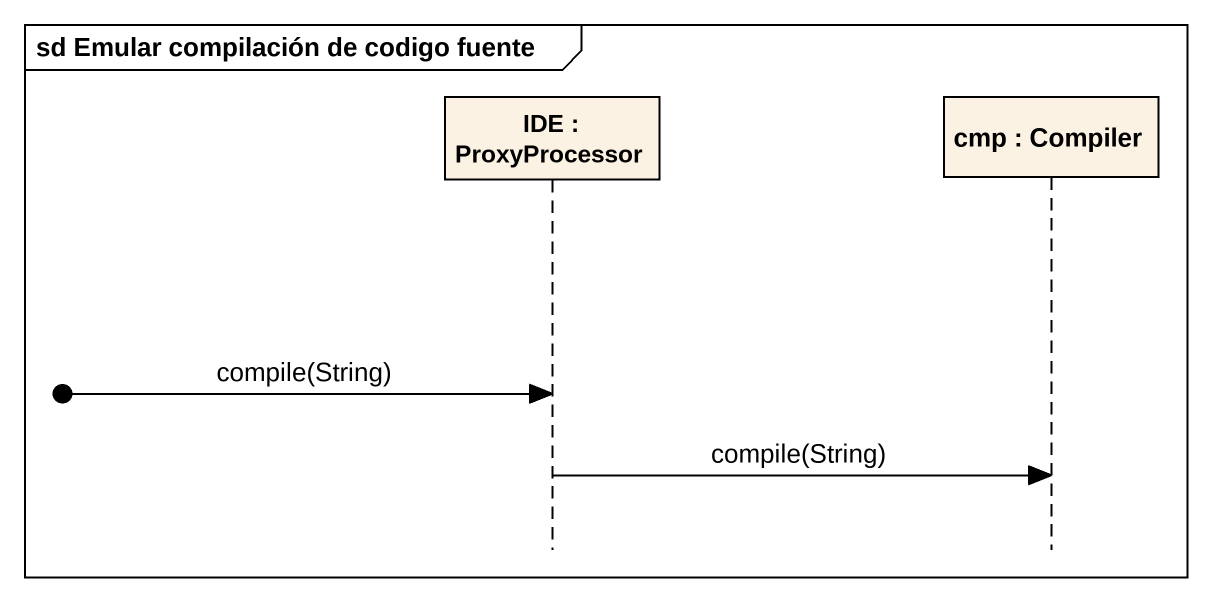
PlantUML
@startuml
mainframe sd Emular compilación de codigo fuente
hide footbox
participant "IDE : ProxyProcessor" as IDE
participant "cmp : Compiler" as cmp

[o-> IDE : compile(String)
IDE -> cmp : compile(String)
@enduml
